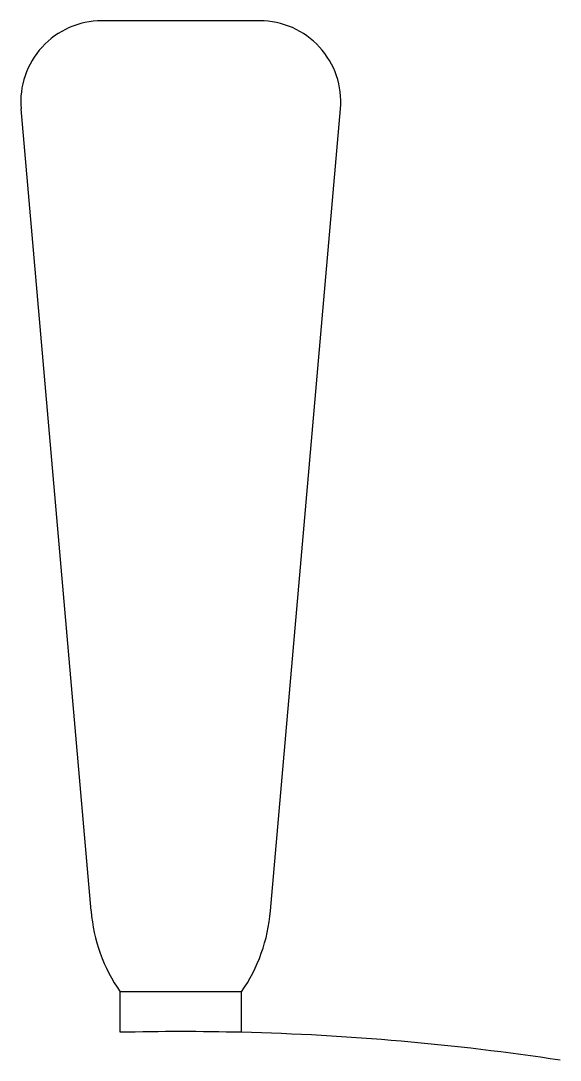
# Model space of a CAD drawing. Extents: x -4 to 9.4, y 61.8 to 87.5.
import ezdxf

# ---------------------------------------------------------------- set-up
doc = ezdxf.new("R2010")
doc.units = 0
doc.layers.add('layer 1000', color=7, linetype='CONTINUOUS')

msp = doc.modelspace()

# ---------------------------------------------------------------- linework, layer by layer
at = {"layer": 'layer 1000'}
for p, q in [((1.953682, 87.5), (-1.953682, 87.5)), ((-2.215953, 65.5), (-3.946109, 85.326128)), ((2.215953, 65.5), (3.946109, 85.326128)), ((-1.5, 62.5), (-1.5, 63.5)), ((1.5, 63.5), (-1.5, 63.5)), ((1.5, 62.5), (1.5, 63.5))]:
    msp.add_line(p, q, dxfattribs=at)
for centre, radius, start, end in [((-1.953682, 85.5), 2, 90, 184.987365), ((1.953682, 85.5), 2, 355.012635, 90), ((1.874074, 65.835987), 4.103805, 184.696182, 214.696182), ((-1.874074, 65.835987), 4.103805, 325.303818, 355.303818), ((0, 0), 62.517997, 88.625165, 91.374835), ((0, 0), 62.517997, 81.374835, 88.625165)]:
    msp.add_arc(centre, radius, start, end, dxfattribs=at)

doc.saveas('drawing.dxf')
